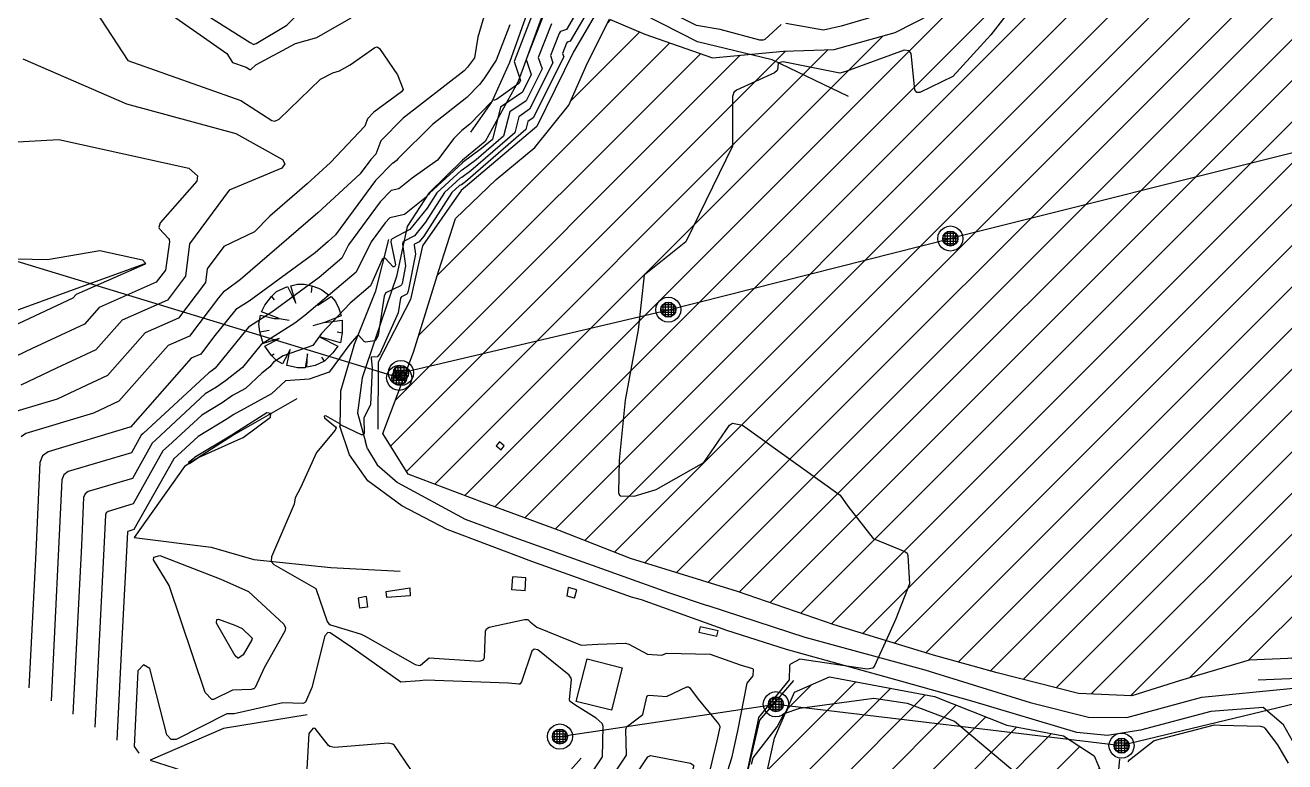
# Model space of a CAD drawing. Extents: x 13365 to 36625, y 86498 to 171760.
# Drawn here: x 17548.2 to 17818.2, y 88985.5 to 89143.4 of the extents above; entities that cross this region are included whole.
import ezdxf

# ---------------------------------------------------------------- set-up
doc = ezdxf.new("R2010")
doc.units = 0
doc.header["$LTSCALE"] = 5
doc.header["$MEASUREMENT"] = 0
doc.linetypes.add('A_CONTINUOUS_LINE', pattern=[0])
doc.linetypes.add('GEOGRAPHICAL', pattern=[12.5, 4.5, -3.5, 4.5])
doc.layers.get('0').update_dxf_attribs({"linetype": 'A_CONTINUOUS_LINE'})
for name, color, linetype in [('Agricultural', 40, 'Continuous'), ('CONTOUR', 255, 'Continuous'), ('ELECTRIC', 240, 'A_CONTINUOUS_LINE'), ('EXISTING BUILDING', 21, 'A_CONTINUOUS_LINE'), ('EXISTING ROAD', 25, 'A_CONTINUOUS_LINE'), ('FENCE & GATE', 7, 'FENCELINE2'), ('Recreational', 73, 'Continuous'), ('RELIEF', 255, 'A_CONTINUOUS_LINE'), ('STREAM & RIVER FRONT', 161, 'A_CONTINUOUS_LINE'), ('TREES & VEGETN', 72, 'A_CONTINUOUS_LINE')]:
    doc.layers.add(name, color=color, linetype=linetype)
doc.linetypes.add('FENCELINE2', pattern='A,0.25,-0.1,[132,ltypeshp.shx,S=0.1,R=0,X=-0.1,Y=0],-0.1,1', length=1.45)

# ---------------------------------------------------------------- blocks, each defined once
blk = doc.blocks.new('S034')
at = {"color": 0}
for p, q in [((-0.5, 0), (-0.48, 0.13)), ((-0.48, -0.13), (-0.5, 0)), ((-0.48, 0.13), (-0.43, 0.25)), ((-0.43, 0.25), (-0.35, 0.35)), ((-0.35, 0.35), (-0.25, 0.43)), ((-0.3, 0), (-0.28, 0.11)), ((-0.28, -0.11), (-0.3, 0)), ((0.3, 0), (-0.3, 0)), ((-0.28, 0.11), (-0.21, 0.21)), ((-0.28, -0.11), (-0.28, 0.11)), ((-0.28, 0.11), (0.28, 0.11)), ((-0.25, 0.43), (-0.13, 0.48)), ((-0.21, 0.21), (-0.11, 0.28)), ((-0.21, -0.21), (-0.21, 0.21)), ((-0.21, 0.21), (0.21, 0.21)), ((-0.13, 0.48), (0, 0.5)), ((-0.11, 0.28), (0, 0.3)), ((-0.11, -0.28), (-0.11, 0.28)), ((-0.11, 0.28), (0.11, 0.28)), ((0, 0.5), (0.13, 0.48)), ((0, 0.3), (0.11, 0.28)), ((0, -0.3), (0, 0.3)), ((0.11, 0.28), (0.21, 0.21)), ((0.11, 0.28), (0.11, -0.28)), ((0.13, 0.48), (0.25, 0.43)), ((0.21, 0.21), (0.28, 0.11)), ((0.21, 0.21), (0.21, -0.21)), ((0.25, 0.43), (0.35, 0.35)), ((0.28, 0.11), (0.3, 0)), ((0.28, 0.11), (0.28, -0.11)), ((0.3, 0), (0.28, -0.11)), ((0.35, 0.35), (0.43, 0.25)), ((0.43, 0.25), (0.48, 0.13)), ((0.48, 0.13), (0.5, 0)), ((0.5, 0), (0.48, -0.13)), ((-0.43, -0.25), (-0.48, -0.13)), ((-0.35, -0.35), (-0.43, -0.25)), ((-0.25, -0.43), (-0.35, -0.35)), ((-0.21, -0.21), (-0.28, -0.11)), ((0.28, -0.11), (-0.28, -0.11)), ((-0.13, -0.48), (-0.25, -0.43)), ((-0.11, -0.28), (-0.21, -0.21)), ((0.21, -0.21), (-0.21, -0.21)), ((0, -0.5), (-0.13, -0.48)), ((0, -0.3), (-0.11, -0.28)), ((0.11, -0.28), (-0.11, -0.28)), ((0.11, -0.28), (0, -0.3)), ((0.13, -0.48), (0, -0.5)), ((0.21, -0.21), (0.11, -0.28)), ((0.25, -0.43), (0.13, -0.48)), ((0.28, -0.11), (0.21, -0.21)), ((0.35, -0.35), (0.25, -0.43)), ((0.43, -0.25), (0.35, -0.35)), ((0.48, -0.13), (0.43, -0.25))]:
    blk.add_line(p, q, dxfattribs=at)
blk = doc.blocks.new('S076')
at = {"color": 0}
for p, q in [((-0.21, 0.45), (-0.12, 0.48)), ((-0.12, 0.48), (-0.04, 0.28)), ((-0.04, 0.28), (-0.07, 0.49)), ((-0.07, 0.49), (0.08, 0.49)), ((0.07, 0.43), (0.08, 0.49)), ((0.08, 0.49), (0.2, 0.47)), ((0.2, 0.47), (0.13, 0.22)), ((-0.43, 0.25), (-0.37, 0.33)), ((-0.37, 0.33), (-0.25, 0.2)), ((-0.35, 0.36), (-0.29, 0.41)), ((-0.25, 0.2), (-0.35, 0.36)), ((-0.29, 0.41), (-0.21, 0.45)), ((0.13, 0.22), (0.24, 0.44)), ((0.24, 0.44), (0.32, 0.38)), ((0.32, 0.38), (0.35, 0.35)), ((0.35, 0.35), (0.42, 0.28)), ((-0.48, 0.13), (-0.45, 0.21)), ((-0.45, 0.21), (-0.43, 0.25)), ((-0.04, 0.28), (0, 0.14)), ((0.42, 0.28), (0.37, 0.25)), ((0.42, 0.28), (0.47, 0.17)), ((0.47, 0.17), (0.49, 0.07)), ((-0.5, 0.04), (-0.48, 0.13)), ((-0.5, -0.04), (-0.5, 0.04)), ((-0.48, 0.13), (-0.4, 0.12)), ((0.49, 0.07), (0.33, 0.08)), ((0.33, 0.08), (0.5, 0.05)), ((0.5, 0.05), (0.5, -0.04)), ((-0.48, -0.12), (-0.5, -0.04)), ((-0.27, -0.06), (-0.48, -0.12)), ((-0.47, -0.16), (-0.27, -0.06)), ((-0.09, -0.26), (-0.07, -0.14)), ((0.47, -0.17), (0.28, -0.13)), ((0.28, -0.13), (0.45, -0.22)), ((0.48, -0.13), (0.47, -0.17)), ((0.5, -0.04), (0.48, -0.13)), ((-0.41, -0.29), (-0.47, -0.16)), ((-0.35, -0.35), (-0.41, -0.29)), ((-0.09, -0.26), (-0.17, -0.47)), ((-0.09, -0.32), (-0.09, -0.26)), ((0.24, -0.43), (0.15, -0.26)), ((0.15, -0.26), (0.21, -0.45)), ((0.41, -0.29), (0.35, -0.35)), ((0.45, -0.22), (0.41, -0.29)), ((-0.35, -0.35), (-0.31, -0.32)), ((-0.25, -0.43), (-0.35, -0.35)), ((-0.17, -0.47), (-0.25, -0.43)), ((-0.13, -0.48), (-0.09, -0.32)), ((0.07, -0.49), (0.05, -0.38)), ((0.21, -0.45), (0.07, -0.49)), ((0.35, -0.35), (0.24, -0.43)), ((0.35, -0.35), (0.33, -0.32)), ((-0.02, -0.5), (-0.13, -0.48)), ((0.07, -0.49), (-0.02, -0.5))]:
    blk.add_line(p, q, dxfattribs=at)

msp = doc.modelspace()

# ---------------------------------------------------------------- hatches: boundary and pattern name
at = {"layer": 'Agricultural', "linetype": 'Continuous'}
h = msp.add_hatch(dxfattribs=at)
h.set_pattern_fill('ANSI31', color=256, scale=50, style=0)
edge = h.paths.add_edge_path()
edge.add_line((17511.7, 89521.19), (17520.78, 89522.44))
edge.add_line((17520.78, 89522.44), (17525.46, 89520.11))
edge.add_line((17525.46, 89520.11), (17530.39, 89514.4))
edge.add_line((17530.39, 89514.4), (17536.89, 89508.69))
edge.add_line((17536.89, 89508.69), (17541.82, 89503.76))
edge.add_line((17541.82, 89503.76), (17543.38, 89497.79))
edge.add_line((17543.38, 89497.79), (17545.98, 89493.64))
edge.add_line((17545.98, 89493.64), (17554.29, 89493.38))
edge.add_line((17554.29, 89493.38), (17563.64, 89495.46))
edge.add_line((17563.64, 89495.46), (17575.07, 89502.72))
edge.add_line((17575.07, 89502.72), (17587.8, 89509.99))
edge.add_line((17587.8, 89509.99), (17597.41, 89516.73))
edge.add_line((17597.41, 89516.73), (17608.05, 89523.48))
edge.add_line((17608.05, 89523.48), (17618.18, 89529.71))
edge.add_line((17618.18, 89529.71), (17637.07, 89533.2))
edge.add_line((17637.07, 89533.2), (17654.59, 89534.43))
edge.add_line((17654.59, 89534.43), (17666, 89537.28))
edge.add_line((17666, 89537.28), (17680.27, 89532.8))
edge.add_line((17680.27, 89532.8), (17692.9, 89531.17))
edge.add_line((17692.9, 89531.17), (17705.53, 89533.2))
edge.add_line((17705.53, 89533.2), (17723.06, 89535.65))
edge.add_line((17723.06, 89535.65), (17728.14, 89534.35))
edge.add_line((17728.14, 89534.35), (17729.71, 89531.74))
edge.add_line((17729.71, 89531.74), (17728.41, 89526.51))
edge.add_line((17728.41, 89526.51), (17726.57, 89522.59))
edge.add_line((17726.57, 89522.59), (17720.55, 89518.66))
edge.add_line((17720.55, 89518.66), (17710.08, 89514.74))
edge.add_line((17710.08, 89514.74), (17701.18, 89512.12))
edge.add_line((17701.18, 89512.12), (17695.68, 89506.11))
edge.add_line((17695.68, 89506.11), (17690.71, 89499.05))
edge.add_line((17690.71, 89499.05), (17688.61, 89491.46))
edge.add_line((17688.61, 89491.46), (17687.56, 89480.9))
edge.add_line((17687.56, 89480.9), (17686.78, 89470.18))
edge.add_line((17686.78, 89470.18), (17688.35, 89462.86))
edge.add_line((17688.35, 89462.86), (17693.85, 89453.18))
edge.add_line((17693.85, 89453.18), (17699.6, 89443.51))
edge.add_line((17699.6, 89443.51), (17706.16, 89433.73))
edge.add_line((17706.16, 89433.73), (17715.32, 89420.39))
edge.add_line((17715.32, 89420.39), (17720.82, 89411.24))
edge.add_line((17720.82, 89411.24), (17725.01, 89404.7))
edge.add_line((17725.01, 89404.7), (17730.77, 89392.67))
edge.add_line((17730.77, 89392.67), (17735.76, 89383.15))
edge.add_line((17735.76, 89383.15), (17741.26, 89374))
edge.add_line((17741.26, 89374), (17745.19, 89370.07))
edge.add_line((17745.19, 89370.07), (17751.21, 89368.5))
edge.add_line((17751.21, 89368.5), (17764.56, 89366.93))
edge.add_line((17764.56, 89366.93), (17773.2, 89371.64))
edge.add_line((17773.2, 89371.64), (17784.19, 89377.4))
edge.add_line((17784.19, 89377.4), (17795.71, 89385.24))
edge.add_line((17795.71, 89385.24), (17803.57, 89390.47))
edge.add_line((17803.57, 89390.47), (17815.35, 89393.61))
edge.add_line((17815.35, 89393.61), (17824.77, 89393.61))
edge.add_line((17824.77, 89393.61), (17839.69, 89393.35))
edge.add_line((17839.69, 89393.35), (17854.22, 89397.09))
edge.add_line((17854.22, 89397.09), (17863.9, 89404.15))
edge.add_line((17863.9, 89404.15), (17868.35, 89412.25))
edge.add_line((17868.35, 89412.25), (17866.78, 89422.45))
edge.add_line((17866.78, 89422.45), (17863.12, 89436.31))
edge.add_line((17863.12, 89436.31), (17859.97, 89452.01))
edge.add_line((17859.97, 89452.01), (17855.26, 89465.87))
edge.add_line((17855.26, 89465.87), (17851.31, 89478.52))
edge.add_line((17851.31, 89478.52), (17846.34, 89491.86))
edge.add_line((17846.34, 89491.86), (17842.93, 89502.84))
edge.add_line((17842.93, 89502.84), (17839.24, 89511.37))
edge.add_line((17839.24, 89511.37), (17832.43, 89522.35))
edge.add_line((17832.43, 89522.35), (17827.2, 89531.25))
edge.add_line((17827.2, 89531.25), (17827.46, 89539.61))
edge.add_line((17827.46, 89539.61), (17831.91, 89549.29))
edge.add_line((17831.91, 89549.29), (17839.24, 89554.26))
edge.add_line((17839.24, 89554.26), (17857.04, 89560.28))
edge.add_line((17857.04, 89560.28), (17876.42, 89560.8))
edge.add_line((17876.42, 89560.8), (17896.4, 89564.25))
edge.add_line((17896.4, 89564.25), (17910.54, 89570.52))
edge.add_line((17910.54, 89570.52), (17927.55, 89578.89))
edge.add_line((17927.55, 89578.89), (17946.14, 89589.09))
edge.add_line((17946.14, 89589.09), (17957.92, 89600.34))
edge.add_line((17957.92, 89600.34), (17969.44, 89610.01))
edge.add_line((17969.44, 89610.01), (17984.52, 89626.57))
edge.add_line((17984.52, 89626.57), (17997.56, 89639.59))
edge.add_line((17997.56, 89639.59), (18017.76, 89657.82))
edge.add_line((18017.76, 89657.82), (18030.15, 89664.33))
edge.add_line((18030.15, 89664.33), (18045.14, 89672.79))
edge.add_line((18045.14, 89672.79), (18058.82, 89679.31))
edge.add_line((18058.82, 89679.31), (18078.38, 89684.51))
edge.add_line((18078.38, 89684.51), (18103.8, 89685.17))
edge.add_line((18103.8, 89685.17), (18126.89, 89702.47))
edge.add_line((18126.89, 89702.47), (18142, 89714.94))
edge.add_line((18142, 89714.94), (18160.39, 89726.75))
edge.add_line((18160.39, 89726.75), (18190.02, 89738.89))
edge.add_line((18190.02, 89738.89), (18221.85, 89750.57))
edge.add_line((18221.85, 89750.57), (18254.33, 89764.84))
edge.add_line((18254.33, 89764.84), (18302.39, 89781.72))
edge.add_line((18302.39, 89781.72), (18345.27, 89797.29))
edge.add_line((18345.27, 89797.29), (18388.14, 89814.81))
edge.add_line((18388.14, 89814.81), (18428.41, 89834.28))
edge.add_line((18428.41, 89834.28), (18453.32, 89850.01))
edge.add_line((18453.32, 89850.01), (18478.01, 89872.08))
edge.add_line((18478.01, 89872.08), (18505.63, 89890.34))
edge.add_line((18505.63, 89890.34), (18561.6, 89907.91))
edge.add_line((18561.6, 89907.91), (18635.16, 89912.71))
edge.add_line((18635.16, 89912.71), (18711.92, 89909.51))
edge.add_line((18711.92, 89909.51), (18779.08, 89931.88))
edge.add_line((18779.08, 89931.88), (18855.84, 89931.88))
edge.add_line((18855.84, 89931.88), (18911.81, 89917.5))
edge.add_line((18911.81, 89917.5), (18982.49, 89890.29))
edge.add_line((18982.49, 89890.29), (19014.48, 89875.91))
edge.add_line((19014.48, 89875.91), (19029.96, 89865.74))
edge.add_line((19029.96, 89865.74), (19034.08, 89854.23))
edge.add_line((19034.08, 89854.23), (19027.49, 89848.47))
edge.add_line((19027.49, 89848.47), (19011.03, 89843.53))
edge.add_line((19011.03, 89843.53), (18990.45, 89838.6))
edge.add_line((18990.45, 89838.6), (18969.86, 89834.49))
edge.add_line((18969.86, 89834.49), (18932.81, 89831.2))
edge.add_line((18932.81, 89831.2), (18908.94, 89827.08))
edge.add_line((18908.94, 89827.08), (18885.88, 89820.5))
edge.add_line((18885.88, 89820.5), (18851.3, 89817.21))
edge.add_line((18851.3, 89817.21), (18825.78, 89812.28))
edge.add_line((18825.78, 89812.28), (18812.61, 89807.34))
edge.add_line((18812.61, 89807.34), (18802.73, 89797.47))
edge.add_line((18802.73, 89797.47), (18793.67, 89781.03))
edge.add_line((18793.67, 89781.03), (18788.73, 89770.33))
edge.add_line((18788.73, 89770.33), (18775.56, 89771.16))
edge.add_line((18775.56, 89771.16), (18753.33, 89774.45))
edge.add_line((18753.33, 89774.45), (18739.33, 89781.03))
edge.add_line((18739.33, 89781.03), (18723.69, 89780.2))
edge.add_line((18723.69, 89780.2), (18706.4, 89770.33))
edge.add_line((18706.4, 89770.33), (18695.7, 89757.17))
edge.add_line((18695.7, 89757.17), (18695.7, 89742.37))
edge.add_line((18695.7, 89742.37), (18703.93, 89727.56))
edge.add_line((18703.93, 89727.56), (18707.22, 89715.23))
edge.add_line((18707.22, 89715.23), (18705.58, 89700.42))
edge.add_line((18705.58, 89700.42), (18703.93, 89681.5))
edge.add_line((18703.93, 89681.5), (18702.28, 89656.01))
edge.add_line((18702.28, 89656.01), (18698.95, 89645.03))
edge.add_line((18698.95, 89645.03), (18694.84, 89635.98))
edge.add_line((18694.84, 89635.98), (18687.43, 89623.64))
edge.add_line((18687.43, 89623.64), (18683.31, 89611.3))
edge.add_line((18683.31, 89611.3), (18683.31, 89598.97))
edge.add_line((18683.31, 89598.97), (18688.25, 89588.27))
edge.add_line((18688.25, 89588.27), (18692.37, 89566.89))
edge.add_line((18692.37, 89566.89), (18690.72, 89547.97))
edge.add_line((18690.72, 89547.97), (18689.9, 89533.17))
edge.add_line((18689.9, 89533.17), (18690.81, 89516.63))
edge.add_line((18690.81, 89516.63), (18689.54, 89509.01))
edge.add_line((18689.54, 89509.01), (18681.49, 89503.5))
edge.add_line((18681.49, 89503.5), (18671.31, 89496.31))
edge.add_line((18671.31, 89496.31), (18659.02, 89486.14))
edge.add_line((18659.02, 89486.14), (18646.73, 89475.56))
edge.add_line((18646.73, 89475.56), (18637.4, 89461.58))
edge.add_line((18637.4, 89461.58), (18629.77, 89443.8))
edge.add_line((18629.77, 89443.8), (18626.79, 89432.23))
edge.add_line((18626.79, 89432.23), (18623.82, 89419.11))
edge.add_line((18623.82, 89419.11), (18619.16, 89408.52))
edge.add_line((18619.16, 89408.52), (18608.56, 89400.05))
edge.add_line((18608.56, 89400.05), (18598.81, 89397.09))
edge.add_line((18598.81, 89397.09), (18588.64, 89396.66))
edge.add_line((18588.64, 89396.66), (18577.19, 89395.82))
edge.add_line((18577.19, 89395.82), (18570.41, 89392.85))
edge.add_line((18570.41, 89392.85), (18567.87, 89385.23))
edge.add_line((18567.87, 89385.23), (18566.17, 89378.03))
edge.add_line((18566.17, 89378.03), (18563.62, 89371.18))
edge.add_line((18563.62, 89371.18), (18559.38, 89366.09))
edge.add_line((18559.38, 89366.09), (18553.87, 89356.78))
edge.add_line((18553.87, 89356.78), (18542, 89350.43))
edge.add_line((18542, 89350.43), (18529.28, 89342.38))
edge.add_line((18529.28, 89342.38), (18512.68, 89332.93))
edge.add_line((18512.68, 89332.93), (18496.99, 89324.04))
edge.add_line((18496.99, 89324.04), (18482.58, 89313.03))
edge.add_line((18482.58, 89313.03), (18467.75, 89300.75))
edge.add_line((18467.75, 89300.75), (18453.69, 89290.88))
edge.add_line((18453.69, 89290.88), (18441.82, 89279.87))
edge.add_line((18441.82, 89279.87), (18430.38, 89268.44))
edge.add_line((18430.38, 89268.44), (18418.09, 89255.74))
edge.add_line((18418.09, 89255.74), (18408.34, 89240.49))
edge.add_line((18408.34, 89240.49), (18389.21, 89215.89))
edge.add_line((18389.21, 89215.89), (18365.21, 89190.87))
edge.add_line((18365.21, 89190.87), (18346.43, 89173.15))
edge.add_line((18346.43, 89173.15), (18324.51, 89155.43))
edge.add_line((18324.51, 89155.43), (18307.81, 89143.96))
edge.add_line((18307.81, 89143.96), (18280.68, 89131.45))
edge.add_line((18280.68, 89131.45), (18248.33, 89118.94))
edge.add_line((18248.33, 89118.94), (18234.71, 89112.37))
edge.add_line((18234.71, 89112.37), (18222.89, 89112.37))
edge.add_line((18222.89, 89112.37), (18206.23, 89111.84))
edge.add_line((18206.23, 89111.84), (18191.19, 89108.08))
edge.add_line((18191.19, 89108.08), (18172.92, 89102.71))
edge.add_line((18172.92, 89102.71), (18153.58, 89096.27))
edge.add_line((18153.58, 89096.27), (18135.85, 89089.3))
edge.add_line((18135.85, 89089.3), (18120.27, 89081.24))
edge.add_line((18120.27, 89081.24), (18097.71, 89068.9))
edge.add_line((18097.71, 89068.9), (18086.24, 89060.69))
edge.add_line((18086.24, 89060.69), (18072.27, 89052.64))
edge.add_line((18072.27, 89052.64), (18057.23, 89044.59))
edge.add_line((18057.23, 89044.59), (18044.87, 89044.59))
edge.add_line((18044.87, 89044.59), (18035.2, 89050.49))
edge.add_line((18035.2, 89050.49), (18026.61, 89058.01))
edge.add_line((18026.61, 89058.01), (18015.33, 89059.08))
edge.add_line((18015.33, 89059.08), (18005.12, 89055.86))
edge.add_line((18005.12, 89055.86), (17993.83, 89048.88))
edge.add_line((17993.83, 89048.88), (17980.94, 89040.83))
edge.add_line((17980.94, 89040.83), (17971.27, 89032.78))
edge.add_line((17971.27, 89032.78), (17958.38, 89027.95))
edge.add_line((17958.38, 89027.95), (17943.33, 89020.97))
edge.add_line((17943.33, 89020.97), (17924.53, 89015.61))
edge.add_line((17924.53, 89015.61), (17906.71, 89010.19))
edge.add_line((17906.71, 89010.19), (17881.46, 89008.58))
edge.add_line((17881.46, 89008.58), (17857.82, 89009.12))
edge.add_line((17857.82, 89009.12), (17828.81, 89008.04))
edge.add_line((17828.81, 89008.04), (17810.59, 89007.26))
edge.add_line((17810.59, 89007.26), (17795.85, 89002.9))
edge.add_line((17795.85, 89002.9), (17785.48, 88999.63))
edge.add_line((17785.48, 88999.63), (17774.02, 89000.17))
edge.add_line((17774.02, 89000.17), (17756.56, 89004.54))
edge.add_line((17756.56, 89004.54), (17742.91, 89008.35))
edge.add_line((17742.91, 89008.35), (17721.63, 89014.89))
edge.add_line((17721.63, 89014.89), (17700.89, 89021.98))
edge.add_line((17700.89, 89021.98), (17677.97, 89029.07))
edge.add_line((17677.97, 89029.07), (17662.69, 89035.07))
edge.add_line((17662.69, 89035.07), (17646.17, 89041.16))
edge.add_line((17646.17, 89041.16), (17630.35, 89047.16))
edge.add_line((17630.35, 89047.16), (17624.89, 89055.88))
edge.add_line((17624.89, 89055.88), (17631.44, 89073.33))
edge.add_line((17631.44, 89073.33), (17636.9, 89090.78))
edge.add_line((17636.9, 89090.78), (17640.45, 89101.96))
edge.add_line((17640.45, 89101.96), (17649.15, 89110.29))
edge.add_line((17649.15, 89110.29), (17657.49, 89117.17))
edge.add_line((17657.49, 89117.17), (17664.74, 89126.23))
edge.add_line((17664.74, 89126.23), (17668.73, 89135.28))
edge.add_line((17668.73, 89135.28), (17673.45, 89144.7))
edge.add_line((17673.45, 89144.7), (17681.06, 89141.44))
edge.add_line((17681.06, 89141.44), (17695.57, 89136.37))
edge.add_line((17695.57, 89136.37), (17710.8, 89137.82))
edge.add_line((17710.8, 89137.82), (17721.67, 89138.18))
edge.add_line((17721.67, 89138.18), (17734.73, 89141.8))
edge.add_line((17734.73, 89141.8), (17742.7, 89145.89))
edge.add_line((17742.7, 89145.89), (17742.7, 89157.12))
edge.add_line((17742.7, 89157.12), (17741.25, 89167.26))
edge.add_line((17741.25, 89167.26), (17738.71, 89174.51))
edge.add_line((17738.71, 89174.51), (17735.08, 89179.58))
edge.add_line((17735.08, 89179.58), (17734.72, 89186.82))
edge.add_line((17734.72, 89186.82), (17738.35, 89194.79))
edge.add_line((17738.35, 89194.79), (17743.42, 89201.67))
edge.add_line((17743.42, 89201.67), (17749.28, 89207.53))
edge.add_line((17749.28, 89207.53), (17759.07, 89208.98))
edge.add_line((17759.07, 89208.98), (17770.68, 89211.87))
edge.add_line((17770.68, 89211.87), (17781.55, 89215.5))
edge.add_line((17781.55, 89215.5), (17793.16, 89220.93))
edge.add_line((17793.16, 89220.93), (17799.32, 89227.09))
edge.add_line((17799.32, 89227.09), (17798.6, 89233.97))
edge.add_line((17798.6, 89233.97), (17790.62, 89238.68))
edge.add_line((17790.62, 89238.68), (17778.65, 89244.84))
edge.add_line((17778.65, 89244.84), (17767.05, 89249.55))
edge.add_line((17767.05, 89249.55), (17754, 89252.81))
edge.add_line((17754, 89252.81), (17742.75, 89255.34))
edge.add_line((17742.75, 89255.34), (17731.81, 89254.35))
edge.add_line((17731.81, 89254.35), (17723.83, 89245.66))
edge.add_line((17723.83, 89245.66), (17720.57, 89234.43))
edge.add_line((17720.57, 89234.43), (17717.67, 89227.18))
edge.add_line((17717.67, 89227.18), (17711.14, 89224.29))
edge.add_line((17711.14, 89224.29), (17702.8, 89223.92))
edge.add_line((17702.8, 89223.92), (17695.19, 89222.84))
edge.add_line((17695.19, 89222.84), (17689.02, 89224.29))
edge.add_line((17689.02, 89224.29), (17686.85, 89230.81))
edge.add_line((17686.85, 89230.81), (17690.47, 89243.85))
edge.add_line((17690.47, 89243.85), (17691.92, 89253.63))
edge.add_line((17691.92, 89253.63), (17689.39, 89264.86))
edge.add_line((17689.39, 89264.86), (17677.78, 89275.36))
edge.add_line((17677.78, 89275.36), (17667.63, 89283.33))
edge.add_line((17667.63, 89283.33), (17661.83, 89296.01))
edge.add_line((17661.83, 89296.01), (17656.39, 89308.69))
edge.add_line((17656.39, 89308.69), (17646.6, 89315.93))
edge.add_line((17646.6, 89315.93), (17634.99, 89316.66))
edge.add_line((17634.99, 89316.66), (17624.11, 89314.12))
edge.add_line((17624.11, 89314.12), (17614.32, 89307.96))
edge.add_line((17614.32, 89307.96), (17607.8, 89295.28))
edge.add_line((17607.8, 89295.28), (17607.43, 89282.61))
edge.add_line((17607.43, 89282.61), (17613.96, 89273.19))
edge.add_line((17613.96, 89273.19), (17621.21, 89269.2))
edge.add_line((17621.21, 89269.2), (17628.47, 89261.6))
edge.add_line((17628.47, 89261.6), (17629.14, 89255.49))
edge.add_line((17629.14, 89255.49), (17625.45, 89241.57))
edge.add_line((17625.45, 89241.57), (17622.22, 89230.49))
edge.add_line((17622.22, 89230.49), (17619.85, 89217.08))
edge.add_line((17619.85, 89217.08), (17616.16, 89201.04))
edge.add_line((17616.16, 89201.04), (17613.53, 89189.73))
edge.add_line((17613.53, 89189.73), (17612.22, 89183.41))
edge.add_line((17612.22, 89183.41), (17609.32, 89179.73))
edge.add_line((17609.32, 89179.73), (17599.32, 89178.68))
edge.add_line((17599.32, 89178.68), (17592.47, 89180.78))
edge.add_line((17592.47, 89180.78), (17589.31, 89187.36))
edge.add_line((17589.31, 89187.36), (17586.68, 89208.14))
edge.add_line((17586.68, 89208.14), (17580.89, 89220.23))
edge.add_line((17580.89, 89220.23), (17573.51, 89234.44))
edge.add_line((17573.51, 89234.44), (17570.09, 89249.69))
edge.add_line((17570.09, 89249.69), (17561.91, 89266.6))
edge.add_line((17561.91, 89266.6), (17557.17, 89277.71))
edge.add_line((17557.17, 89277.71), (17553.22, 89291.12))
edge.add_line((17553.22, 89291.12), (17545.32, 89304.27))
edge.add_line((17545.32, 89304.27), (17538.21, 89317.72))
edge.add_line((17538.21, 89317.72), (17534.77, 89330.42))
edge.add_line((17534.77, 89330.42), (17532.14, 89342.25))
edge.add_line((17532.14, 89342.25), (17531.07, 89355.73))
edge.add_line((17531.07, 89355.73), (17528.18, 89372.56))
edge.add_line((17528.18, 89372.56), (17524.49, 89386.56))
edge.add_line((17524.49, 89386.56), (17522.12, 89400.76))
edge.add_line((17522.12, 89400.76), (17521.8, 89415.23))
edge.add_line((17521.8, 89415.23), (17521.8, 89427.01))
edge.add_line((17521.8, 89427.01), (17522.9, 89438.78))
edge.add_line((17522.9, 89438.78), (17522.53, 89448.72))
edge.add_line((17522.53, 89448.72), (17521.43, 89458.29))
edge.add_line((17521.43, 89458.29), (17519.8, 89468.17))
edge.add_line((17519.8, 89468.17), (17517.95, 89476.15))
edge.add_line((17517.95, 89476.15), (17517.37, 89482.84))
edge.add_line((17517.37, 89482.84), (17516.4, 89490.2))
edge.add_line((17516.4, 89490.2), (17514.75, 89494.16))
edge.add_line((17514.75, 89494.16), (17509.84, 89500.7))
edge.add_line((17509.84, 89500.7), (17505.62, 89508.2))
edge.add_line((17505.62, 89508.2), (17506.98, 89518.31))
edge.add_line((17506.98, 89518.31), (17511.68, 89521.19))
at = {"layer": 'Recreational', "linetype": 'Continuous'}
h = msp.add_hatch(dxfattribs=at)
h.set_pattern_fill('ANSI31', color=256, scale=50, style=0)
h.paths.add_polyline_path([(17691.51, 88939.46), (17692.92, 88949.31), (17698.55, 88960.09), (17703.25, 88970.41), (17707, 88982.13), (17708.88, 88990.57), (17713.1, 89000.41), (17720.61, 89003.69), (17730.94, 89001.82), (17743.14, 88999.47), (17758.63, 88993.38), (17770.83, 88991.04), (17777.4, 88986.82), (17779.75, 88981.19), (17776.46, 88975.09), (17770.36, 88968.06), (17767.08, 88962.43), (17767.55, 88956.34), (17768.02, 88950.71), (17764.73, 88945.09), (17757.69, 88938.05), (17748.77, 88932.43), (17738.92, 88925.39), (17730, 88920.24), (17723.43, 88919.77), (17714.98, 88923.99), (17709.35, 88929.61), (17704.65, 88935.24), (17699.49, 88936.18)])

# ---------------------------------------------------------------- linework, layer by layer
at = {"layer": 'Agricultural', "linetype": 'Continuous'}
msp.add_lwpolyline([(17828.81, 89008.04), (17810.59, 89007.26), (17795.85, 89002.9), (17785.48, 88999.63), (17774.02, 89000.17), (17756.56, 89004.54), (17742.91, 89008.35), (17721.63, 89014.89), (17700.89, 89021.98), (17677.97, 89029.07), (17662.69, 89035.07), (17646.17, 89041.16), (17630.35, 89047.16), (17624.89, 89055.88), (17631.44, 89073.33), (17636.9, 89090.78), (17640.45, 89101.96), (17649.15, 89110.29), (17657.49, 89117.17), (17664.74, 89126.23), (17668.73, 89135.28), (17673.45, 89144.7), (17681.06, 89141.44), (17695.57, 89136.37), (17710.8, 89137.82), (17721.67, 89138.18), (17734.73, 89141.8), (17742.7, 89145.89)], dxfattribs=at)
at = {"layer": 'CONTOUR', "color": 33, "linetype": 'A_CONTINUOUS_LINE'}
for points in [[(17568.43, 89157.38), (17596.45, 89139.69), (17597.1, 89139.29), (17597.16, 89139.27), (17597.75, 89139.43), (17604.32, 89143.36), (17607.17, 89146.27)], [(17648.9, 89153.27), (17645.24, 89140.81), (17644.53, 89136.36), (17643.06, 89134.39), (17642.3, 89133.61), (17629.27, 89123.43), (17624.43, 89118.62), (17623.39, 89115.72), (17622.3, 89114.63), (17620.02, 89111.53), (17610.92, 89103.19), (17594.4, 89088.86), (17591.32, 89086.61), (17590.71, 89086.22), (17589.66, 89084.93), (17583.46, 89076.74), (17578.88, 89074.72), (17568.31, 89062.78), (17565.46, 89061.43), (17562.85, 89060.21), (17548.35, 89055.86), (17547.35, 89055.16)], [(17559.88, 89151.71), (17570.2, 89135.79), (17594.48, 89127.27), (17601.08, 89122.97), (17601.7, 89122.82), (17602.63, 89123.23), (17611.53, 89131.79), (17614.16, 89133.18), (17615.58, 89133.58), (17617.86, 89134.88), (17623.16, 89138.61), (17623.69, 89138.71), (17624.18, 89138.41), (17628.06, 89132.71), (17629.2, 89129.83), (17629.21, 89129.58), (17628.87, 89129.09), (17622.99, 89124.73), (17621.57, 89123.32), (17621, 89121.72), (17613.66, 89113.94), (17608.66, 89109.36), (17600.68, 89102.44), (17597.37, 89099.09), (17590.79, 89095.97), (17587.22, 89091.15), (17586.85, 89088.23), (17581.07, 89080.6), (17573.94, 89077.45), (17565.84, 89068.3), (17560.2, 89065.64), (17555.06, 89063.22), (17543.58, 89059.79)], [(17668.93, 89150.48), (17664.25, 89142.47), (17662.97, 89142.02), (17662.88, 89141.96), (17662.66, 89141.63), (17660.83, 89136.9), (17661.35, 89135.32), (17656.36, 89125.35), (17654.03, 89123.75), (17653.15, 89120.31), (17643.75, 89112.18), (17641.8, 89110.74), (17641.49, 89110.63), (17638.08, 89107.5), (17634.01, 89101.19), (17631.66, 89098.27), (17629.31, 89097.03), (17629.16, 89096.88), (17629.09, 89096.5), (17629.75, 89091.8), (17629.02, 89088), (17628.89, 89087.72), (17628.67, 89087.53), (17625.68, 89086.11), (17625.47, 89085.92), (17625.2, 89085.3), (17623.88, 89076.94), (17623.39, 89075.87), (17623.33, 89075.79), (17623.17, 89075.73), (17621.2, 89075.47), (17621.03, 89075.49), (17620.9, 89075.57), (17619.74, 89076.84), (17619.59, 89076.9), (17619.41, 89076.82), (17617.83, 89075.01), (17613.35, 89068.99), (17609.12, 89067.49), (17604.03, 89067.18), (17601.05, 89064.38), (17592.78, 89059.9), (17591.63, 89059.11), (17585.3, 89055.25), (17581.7, 89051.91), (17580.07, 89050.47), (17571.53, 89035.27), (17570.25, 89034.89), (17570.16, 89034.82), (17570.12, 89034.72), (17570.06, 89033.33), (17568.94, 89011.74), (17567.89, 88990.14)], [(17671, 89150.13), (17665.04, 89139.95), (17664.44, 89139.74), (17664.4, 89139.71), (17664.29, 89139.55), (17663.43, 89137.32), (17663.68, 89136.58), (17657.13, 89123.5), (17655.98, 89122.71), (17655.55, 89121.01), (17642.59, 89109.82), (17641.73, 89109.19), (17641.3, 89109.04), (17639.68, 89107.55), (17633.64, 89098.18), (17632.67, 89096.98), (17631.69, 89096.46), (17631.63, 89096.4), (17631.6, 89096.24), (17631.88, 89094.3), (17630.35, 89086.38), (17630.08, 89085.79), (17630, 89085.72), (17628.87, 89085.18), (17628.79, 89085.11), (17628.69, 89084.88), (17628.19, 89081.71), (17624.23, 89072.93), (17623.74, 89072.34), (17623.64, 89072.3), (17622.49, 89072.22), (17622.39, 89072.16), (17622.35, 89072), (17622.63, 89069.95), (17622.21, 89062.04), (17620.8, 89059.25), (17620.91, 89055.86), (17620.76, 89055.59), (17620.34, 89055.56), (17615.97, 89057.68), (17615.69, 89057.95), (17612.68, 89059.65), (17612.34, 89059.57), (17612.37, 89059.23), (17614.74, 89057.31), (17614.85, 89057.06), (17614.69, 89056.56), (17610.68, 89051.77), (17607.23, 89044.21), (17606.1, 89042.05), (17605.86, 89040.72), (17600.99, 89029.46), (17600.97, 89028.44), (17601.5, 89027.78), (17610.53, 89022.68), (17612.96, 89015.58), (17613.28, 89015.08), (17613.67, 89014.85), (17619.08, 89013.22), (17620.22, 89012.89), (17621.08, 89012.45), (17631.79, 89006.33), (17632.77, 89006.14), (17632.96, 89006.21), (17634.8, 89007.82), (17645.61, 89007.09), (17646.46, 89007.39), (17646.69, 89007.85), (17646.9, 89013.52), (17647.1, 89013.98), (17647.69, 89014.33), (17655.23, 89016), (17655.89, 89016), (17655.94, 89015.97), (17656.45, 89015.54), (17657.88, 89014.37), (17667.42, 89010.51), (17670.95, 89010.72), (17676.9, 89010.93), (17677.65, 89010.74), (17681.61, 89008.55), (17684.66, 89008.37), (17685.68, 89008.82), (17695.09, 89008.54), (17701.49, 89006.32), (17704.1, 89005.47), (17704.28, 89005.33), (17704.31, 89005.23), (17704.21, 89003.95), (17702.94, 89002.39), (17700.89, 88992.11), (17699.63, 88986.32), (17698.76, 88983.59)], [(17710.29, 89143.54), (17706.77, 89140.32), (17706.4, 89140.14), (17705.7, 89140.15), (17697.2, 89142.43), (17692.14, 89143.34), (17679.19, 89149.8)], [(17576.23, 89147.98), (17591.46, 89137.3), (17592.69, 89135.4), (17595.59, 89134.38), (17596.38, 89133.86), (17596.46, 89133.85), (17596.57, 89133.9), (17597.63, 89134.92), (17606.16, 89139.44), (17610.74, 89140.74), (17618.12, 89144.93)], [(17738.51, 89147.68), (17723.14, 89143.17), (17719.35, 89142.29), (17711.3, 89143.76)], [(17659.38, 89145.77), (17655.62, 89136.05), (17656.71, 89132.8), (17654.83, 89129.05), (17650.13, 89125.84), (17648.36, 89118.89), (17646.07, 89116.92), (17641.92, 89113.85), (17641.87, 89113.83), (17634.88, 89107.4), (17634.75, 89107.2), (17634.21, 89106.52), (17629.55, 89102.83), (17626.39, 89102.06), (17625.36, 89101.02), (17622.35, 89096.94), (17619.17, 89090.48), (17608.17, 89081.14), (17605.99, 89079.55), (17598.78, 89074.92), (17594.79, 89069.99), (17591.19, 89067.17), (17589.2, 89065.79), (17586.81, 89064.34), (17576.24, 89054.53), (17575.43, 89053.81), (17571.19, 89046.26), (17561.69, 89043.42), (17561.04, 89042.96), (17560.74, 89042.18), (17560.27, 89031.9), (17559.34, 89013.83), (17558.46, 88995.75)], [(17661.02, 89143.7), (17658.22, 89136.47), (17659.03, 89134.06), (17655.6, 89127.2), (17652.08, 89124.8), (17650.76, 89119.6), (17644.91, 89114.55), (17641.86, 89112.3), (17641.68, 89112.23), (17636.48, 89107.45), (17634.38, 89104.19), (17630.66, 89099.57), (17626.92, 89097.6), (17626.69, 89097.35), (17626.61, 89096.92), (17627.59, 89092.03), (17627.36, 89091.58), (17627.11, 89091.61), (17625.4, 89093.43), (17625.17, 89093.49), (17624.75, 89093.17), (17622.24, 89087.54), (17617.86, 89083.82), (17611.75, 89077.27), (17609.86, 89074.74), (17603.55, 89072.49), (17601.47, 89071.15), (17600.64, 89070.13), (17598.92, 89068.78), (17595.45, 89065.52), (17592.65, 89064), (17590.42, 89062.45), (17586.05, 89059.79), (17578.97, 89053.22), (17577.75, 89052.14), (17571.36, 89040.77), (17565.97, 89039.15), (17565.6, 89038.89), (17565.43, 89038.45), (17565.17, 89032.61), (17564.14, 89012.78), (17563.18, 88992.94)], [(17652.14, 89143.43), (17649.16, 89135.88), (17646.52, 89131.89), (17645.61, 89130.66), (17642.92, 89127.9), (17635.54, 89122.13), (17628.16, 89114.78), (17627.85, 89114.37), (17627.38, 89114.04), (17627.13, 89113.84), (17626.98, 89113.81), (17623.32, 89110.09), (17614.72, 89098.43), (17613.18, 89097.02), (17610.39, 89094.6), (17596.21, 89084.26), (17593.4, 89082.45), (17588.58, 89076.5), (17585.84, 89072.88), (17583.82, 89071.99), (17570.78, 89057.26), (17570.71, 89057.23), (17570.65, 89057.2), (17553.12, 89051.94), (17551.91, 89051.09), (17551.35, 89049.64), (17550.49, 89030.46), (17549.03, 89001.36)], [(17547.71, 89136.19), (17569.97, 89126.56), (17593.37, 89120.16), (17603.39, 89114.61), (17603.87, 89113.69), (17603.26, 89112.77), (17591.94, 89108.02), (17583.44, 89096.53), (17582.56, 89089.56), (17578.69, 89084.46), (17568.99, 89080.17), (17563.37, 89073.82), (17554.94, 89069.85), (17547.26, 89066.24)], [(17536.37, 89093.5), (17552.97, 89093.16), (17564.2, 89095.09), (17573.34, 89093.1), (17573.94, 89092.42), (17573.98, 89092.36), (17573.98, 89092.35), (17573.96, 89092.23), (17573.92, 89092.18), (17559.11, 89085.63), (17558.43, 89084.85), (17544.42, 89078.27)], [(17600.9, 89060.13), (17600.04, 89060.33), (17592.91, 89055.8), (17592.85, 89055.76), (17584.54, 89050.7), (17584.43, 89050.6), (17583.22, 89049.67), (17583.21, 89049.52), (17583.44, 89049.47), (17585.34, 89050.74), (17593.18, 89054.2), (17594.96, 89055), (17600.8, 89059.38), (17600.9, 89060.13)], [(17597.26, 89001.12), (17597.25, 89001.12), (17597.08, 89001.12), (17596.67, 89001.03), (17592.65, 89000.88), (17588.59, 88998.86), (17588.21, 88998.85), (17586.78, 89000.33), (17579.1, 89023.32), (17575.75, 89028.78), (17575.8, 89029.38), (17577.07, 89029.74), (17590.18, 89024.67), (17596.08, 89022.02), (17603.64, 89015), (17604.03, 89014.25), (17603.9, 89013.52), (17599.42, 89005.65), (17597.51, 89001.4), (17597.26, 89001.12)], [(17596.86, 89011.97), (17596.8, 89011.67), (17594.95, 89008.42), (17593.92, 89007.75), (17593.82, 89007.74), (17593.24, 89008.19), (17589.24, 89015.2), (17589.32, 89016.01), (17589.66, 89016.11), (17593.16, 89014.76), (17594.73, 89014.05), (17596.75, 89012.18), (17596.86, 89011.97)], [(17669.57, 88982.92), (17672.01, 88986.58), (17672.12, 88993.08), (17672.01, 88993.58), (17671.93, 88993.7), (17670.6, 88994.87), (17666.02, 88997.71), (17665.03, 88998.41), (17664.97, 88998.49), (17664.9, 88998.85), (17665.33, 89003.09), (17665.26, 89003.45), (17664.8, 89004.04), (17658.09, 89009.49), (17657.3, 89009.65), (17656.81, 89009.22), (17654.62, 89002.63), (17654.23, 89002.16), (17654.05, 89002.12), (17651.86, 89002.34), (17634.06, 89003), (17632.85, 89002.89), (17628.76, 89002.59), (17618.45, 89009.84), (17613.62, 89013.18), (17613.12, 89013.23), (17612.45, 89012.51), (17609.69, 89001.44), (17608.29, 88998.32), (17608.11, 88998.12), (17607.77, 88998.02), (17603.42, 88998.11), (17592.99, 88995.82), (17591.46, 88995.76), (17580.56, 88990.32), (17579.53, 88990.3), (17578.59, 88991.26), (17574.93, 89005.52), (17573.56, 89006.32), (17572.38, 89005.01), (17571.56, 88988.75), (17572.61, 88987.33)], [(17671.98, 88979.23), (17677.09, 88986.92), (17676.99, 88992.42), (17677.09, 88992.85), (17677.3, 88993.11), (17680.62, 88995.61), (17681.49, 88999.45), (17681.67, 88999.72), (17681.97, 88999.81), (17685.68, 88999.49), (17690.03, 89001.55), (17690.42, 89001.58), (17690.63, 89001.44), (17692.5, 88998.94), (17696.87, 88993.63), (17697.11, 88993.14), (17697.12, 88992.9), (17696.48, 88989.98), (17696.22, 88988.8), (17696.05, 88988.24), (17694.08, 88979.79)], [(17637.63, 88948.88), (17637.37, 88948.95), (17635.29, 88950.94), (17635.2, 88951.2), (17635.7, 88951.9), (17644.6, 88956.01), (17654.01, 88960.83), (17660.03, 88964.05), (17670.88, 88971.67), (17674.38, 88975.55), (17681.72, 88986.58), (17682.3, 88986.86), (17690.85, 88985.22), (17691.45, 88984.8), (17691.5, 88984.44), (17690.39, 88980.29), (17689.93, 88978.54), (17690.6, 88968.97), (17689.49, 88966.1), (17684.01, 88954.9), (17678.79, 88944.62), (17675.67, 88937.82)]]:
    msp.add_lwpolyline(points, dxfattribs=at)
at = {"layer": 'CONTOUR', "color": 252, "linetype": 'A_CONTINUOUS_LINE'}
for points in [[(17761.91, 89150.03), (17755.19, 89141.35), (17747.08, 89132.42), (17740.02, 89128.94), (17739.34, 89128.96), (17738.92, 89129.54), (17738.15, 89137.28), (17737.74, 89137.87), (17736.62, 89138), (17724.17, 89133.44), (17722.83, 89133.13), (17710.7, 89135.54), (17709.68, 89135.31), (17709.62, 89135.2), (17709.46, 89133.79), (17709.42, 89133.67), (17708.83, 89133.17), (17700.69, 89129.44), (17700.11, 89128.92), (17699.87, 89128.1), (17699.85, 89117.43), (17689.86, 89096.94), (17680.94, 89089.82), (17679.62, 89078.09), (17676.81, 89063), (17675.55, 89050.12), (17675.38, 89043.18), (17675.59, 89042.64), (17675.82, 89042.53), (17678.79, 89042.41), (17683.5, 89043.86), (17693.68, 89049.67), (17699.17, 89057.64), (17699.86, 89058.07), (17701.97, 89057.63), (17722.9, 89042.65), (17724.59, 89040.27), (17729.98, 89033.37), (17736.8, 89030.57), (17737.26, 89030.2), (17737.43, 89029.74), (17737.76, 89023.63), (17734.88, 89016.18), (17733.33, 89012.77), (17730.31, 89006.04), (17729.9, 89005.6), (17728.73, 89005.38), (17714.29, 89007.49), (17712.29, 89006.45), (17712.16, 89006.32), (17712.09, 89006.09), (17712.01, 89003.04), (17705.44, 88994.97), (17705.29, 88994.25), (17703.04, 88983.83)], [(17657.75, 89147.85), (17653.02, 89135.63), (17654.38, 89131.54), (17654.06, 89130.9), (17649.23, 89127.47), (17648.79, 89127.3), (17648.76, 89127.3), (17648.49, 89127.4), (17648.47, 89127.4), (17648.44, 89127.37), (17648.18, 89126.97), (17648.16, 89126.94), (17643.55, 89122.19), (17641.81, 89120.83), (17640.08, 89119.11), (17636.63, 89114.43), (17631.2, 89110.6), (17628.34, 89108.34), (17626.69, 89107.93), (17624.34, 89105.55), (17617.5, 89096.29), (17616.09, 89093.42), (17611.22, 89089.28), (17601.1, 89081.91), (17596.09, 89078.69), (17588.95, 89069.86), (17588.32, 89069.37), (17587.98, 89069.13), (17587.57, 89068.88), (17573.51, 89055.84), (17573.11, 89055.49), (17571.01, 89051.76), (17557.41, 89047.69), (17556.47, 89047.02), (17556.04, 89045.91), (17555.38, 89031.18), (17553.75, 88998.56)], [(17538.84, 89117.97), (17555.42, 89118.89), (17583.33, 89112.77), (17585.17, 89111.07), (17585, 89109.95), (17577.18, 89101.03), (17576.86, 89100.02), (17576.96, 89099.78), (17578.96, 89097.65), (17579.08, 89097.43), (17579.12, 89096.95), (17578.26, 89090.89), (17576.31, 89088.32), (17564.05, 89082.9), (17560.9, 89079.33), (17549.68, 89074.06), (17539.46, 89069.25)], [(17703.92, 88985.03), (17704.28, 88986.34), (17709.39, 88992.99), (17710.92, 88995.89), (17714.28, 88997), (17730.13, 88999.17), (17737.32, 88998.09), (17747.45, 88994.19), (17764.84, 88979.59)], [(17630.88, 88983.82), (17627.42, 88988.97), (17627.05, 88989.29), (17626.06, 88989.5), (17614.52, 88988.6), (17613.53, 88988.78), (17613.21, 88989.01), (17610.4, 88992.63), (17609.96, 88992.75), (17609, 88991.56), (17608.06, 88975.04)], [(17784.64, 88985.49), (17784.95, 88985.93), (17790.21, 88990.05), (17803.15, 88993.41), (17804.45, 88993.38), (17813.06, 88993.12), (17813.72, 88992.94), (17813.99, 88992.71), (17816.71, 88989.16), (17818.93, 88985.19)]]:
    msp.add_lwpolyline(points, dxfattribs=at)
at = {"layer": 'ELECTRIC', "linetype": 'A_CONTINUOUS_LINE'}
for p, q in [((17839.29, 89120.88), (17746.55, 89097.65)), ((17628.4, 89067.79), (17503.06, 89106)), ((17848.39, 89004.71), (17783.25, 88988.97))]:
    msp.add_line(p, q, dxfattribs=at)
for points in [[(17628.4, 89067.79), (17628.77, 89068.85), (17686.09, 89082.41), (17746.55, 89097.65)], [(17628.4, 89067.79), (17628.77, 89068.85), (17686.09, 89082.41), (17746.55, 89097.65)], [(17662.85, 88990.91), (17709.15, 88997.84), (17783.25, 88988.97)]]:
    msp.add_lwpolyline(points, dxfattribs=at)
at = {"layer": 'EXISTING BUILDING', "linetype": 'A_CONTINUOUS_LINE'}
for points in [[(17650.91, 89053.24), (17649.87, 89054.07), (17649.19, 89053.21)], [(17649.19, 89053.21), (17650.28, 89052.35), (17650.91, 89053.24)], [(17649.19, 89053.21), (17650.28, 89052.35), (17650.91, 89053.24)], [(17655.38, 89022.17), (17652.55, 89022.39), (17652.76, 89025.16)], [(17655.38, 89022.17), (17655.51, 89024.94), (17652.76, 89025.16)], [(17655.38, 89022.17), (17655.51, 89024.94), (17652.76, 89025.16)], [(17625.73, 89020.72), (17625.63, 89022), (17630.64, 89022.77)], [(17625.73, 89020.72), (17625.63, 89022), (17630.64, 89022.77)], [(17630.64, 89022.77), (17630.78, 89021.09), (17625.73, 89020.72)], [(17665.96, 89020.55), (17664.38, 89021.01), (17664.67, 89022.88)], [(17665.96, 89020.55), (17664.38, 89021.01), (17664.67, 89022.88)], [(17665.96, 89020.55), (17666.5, 89022.36), (17664.67, 89022.88)], [(17621.34, 89020.96), (17619.6, 89020.59), (17619.86, 89018.42)], [(17621.34, 89020.96), (17619.6, 89020.59), (17619.86, 89018.42)], [(17621.34, 89020.96), (17621.63, 89018.64), (17619.86, 89018.42)], [(17696.74, 89013.58), (17692.88, 89014.46), (17692.62, 89013.3)], [(17692.62, 89013.3), (17696.47, 89012.43), (17696.74, 89013.58)], [(17666.36, 88998.45), (17668.67, 89007.55), (17676.19, 89005.61)], [(17666.36, 88998.45), (17668.67, 89007.55), (17676.19, 89005.61)], [(17676.19, 89005.61), (17673.88, 88996.54), (17666.36, 88998.45)]]:
    msp.add_lwpolyline(points, dxfattribs=at)
at = {"layer": 'EXISTING ROAD', "linetype": 'A_CONTINUOUS_LINE'}
for p, q in [((17646.82, 89118.44), (17641.95, 89114.46)), ((17621.6, 89052.61), (17621.19, 89054.05)), ((17680.35, 89020.19), (17678.22, 89020.82)), ((17715.64, 89012.1), (17694.42, 89019)), ((17821.21, 88987.72), (17817.94, 88993.45))]:
    msp.add_line(p, q, dxfattribs=at)
for points in [[(17660.52, 89273.28), (17663.83, 89256.54), (17664.78, 89243.63), (17664.79, 89233.95), (17667.4, 89207.8), (17666.06, 89176.93), (17664.91, 89165.75), (17661.32, 89151.73), (17653.9, 89131.28), (17646.82, 89118.44)], [(17643.74, 89120.44), (17648.22, 89126.86), (17652.13, 89135.48), (17657.32, 89150.2), (17659.81, 89159.06), (17661.31, 89165.97), (17662.81, 89180.76), (17663.92, 89204.35), (17662.84, 89215.74), (17661.47, 89232.39), (17660.91, 89246.01), (17659.07, 89263.05), (17657.36, 89270.2)], [(17641.95, 89114.46), (17634.78, 89107.39), (17630.12, 89100.26), (17627.79, 89089.49), (17623.28, 89076.27), (17620.42, 89067.81), (17619.46, 89060.32), (17621.19, 89054.05)], [(17641.95, 89114.46), (17634.78, 89107.39), (17630.12, 89100.26), (17627.79, 89089.49), (17623.28, 89076.27), (17620.42, 89067.81), (17619.46, 89060.32), (17621.19, 89054.05)], [(17618.7, 89074.68), (17623.42, 89086.42), (17626.16, 89097.45)], [(17618.7, 89074.68), (17623.42, 89086.42), (17626.16, 89097.45)], [(17618.7, 89074.68), (17615.82, 89064.91), (17615.68, 89057.46)], [(17678.22, 89020.82), (17656.86, 89028.4), (17638.7, 89035.32), (17628.97, 89040.4), (17621.69, 89045.76), (17617.76, 89051.28), (17615.68, 89057.46)], [(17678.22, 89020.82), (17656.86, 89028.4), (17638.7, 89035.32), (17628.97, 89040.4), (17621.69, 89045.76), (17617.76, 89051.28), (17615.68, 89057.46)], [(17621.6, 89052.61), (17623.68, 89049.15), (17628.03, 89045.37), (17642.53, 89037.48), (17652.95, 89033.65), (17670.76, 89027.29), (17686.15, 89021.82), (17694.42, 89019)], [(17621.6, 89052.61), (17623.68, 89049.15), (17628.03, 89045.37), (17642.53, 89037.48), (17652.95, 89033.65), (17670.76, 89027.29), (17686.15, 89021.82), (17694.42, 89019)], [(17817.94, 88993.45), (17813.63, 88997.11), (17802.4, 88996.31), (17787.32, 88992.29), (17780.23, 88991.17), (17773.67, 88991.8), (17751.15, 88998.52), (17736.14, 89002.74), (17711.42, 89009.58), (17698.61, 89013.68), (17680.35, 89020.19)], [(17817.94, 88993.45), (17813.63, 88997.11), (17802.4, 88996.31), (17787.32, 88992.29), (17780.23, 88991.17), (17773.67, 88991.8), (17751.15, 88998.52), (17736.14, 89002.74), (17711.42, 89009.58), (17698.61, 89013.68), (17680.35, 89020.19)], [(17715.66, 89012.15), (17741.11, 89005.24), (17763.69, 88998.18), (17776.18, 88995.09), (17784.41, 88995.02), (17800.44, 88999.36), (17819.4, 89001.22), (17831.13, 89001.88)], [(17715.66, 89012.15), (17741.11, 89005.24), (17763.69, 88998.18), (17776.18, 88995.09), (17784.41, 88995.02), (17800.44, 88999.36), (17819.4, 89001.22), (17831.13, 89001.88)]]:
    msp.add_lwpolyline(points, dxfattribs=at)
at = {"layer": 'FENCE & GATE', "linetype": 'FENCELINE2'}
msp.add_lwpolyline([(18041.64, 89041.1), (18033.66, 89046.58), (18021.28, 89058.11), (18010.6, 89054.77), (17994.37, 89045.49), (17973.82, 89030.81), (17943.21, 89017.12), (17918.4, 89009.67), (17894.14, 89004.44), (17862.15, 89004.14), (17841.37, 89004.19), (17812.54, 89002.99)], dxfattribs=at)
at = {"layer": 'Recreational', "linetype": 'Continuous'}
msp.add_lwpolyline([(17707, 88982.13), (17708.88, 88990.57), (17713.1, 89000.41), (17720.61, 89003.69), (17730.94, 89001.82), (17743.14, 88999.47), (17758.63, 88993.38), (17770.83, 88991.04), (17777.4, 88986.82), (17779.75, 88981.19)], dxfattribs=at)
at = {"layer": 'RELIEF'}
for points in [[(17724.74, 89128.08), (17708.33, 89135.96), (17692.35, 89139.78), (17672.86, 89149.83), (17665.75, 89137.7), (17657.87, 89121.7), (17641.69, 89107.98), (17633.38, 89096.07), (17630.81, 89084.62), (17623.88, 89071.15), (17623.83, 89056.83)], [(17724.74, 89128.08), (17708.33, 89135.96), (17692.35, 89139.78), (17672.86, 89149.83), (17665.75, 89137.7), (17657.87, 89121.7), (17641.69, 89107.98), (17633.38, 89096.07), (17630.81, 89084.62), (17623.88, 89071.15), (17623.83, 89056.83)], [(17606.45, 89063.29), (17592.91, 89055.59), (17582.34, 89048.83), (17571.59, 89033.55), (17588.11, 89031.54), (17597.22, 89028.83), (17613.73, 89027.13), (17628.59, 89026.35)], [(17606.45, 89063.29), (17592.91, 89055.59), (17582.34, 89048.83), (17571.59, 89033.55), (17588.11, 89031.54), (17597.22, 89028.83), (17613.73, 89027.13), (17628.59, 89026.35)], [(17712.94, 89002.94), (17705.63, 88994.41), (17703.16, 88983.75), (17701.57, 88978.78), (17698.88, 88969.3), (17693.47, 88956.86), (17683.47, 88936.55), (17688.21, 88934.93), (17699.75, 88932.05), (17707.31, 88922.92), (17718.63, 88918.14), (17727.83, 88913.93), (17741.44, 88921.46), (17752.51, 88930.33), (17772.65, 88946.26), (17770.92, 88961.39), (17781.92, 88976.03), (17782.87, 88986.17)], [(17712.94, 89002.94), (17705.63, 88994.41), (17703.16, 88983.75), (17701.57, 88978.78), (17698.88, 88969.3), (17693.47, 88956.86), (17683.47, 88936.55), (17688.21, 88934.93), (17699.75, 88932.05), (17707.31, 88922.92), (17718.63, 88918.14), (17727.83, 88913.93), (17741.44, 88921.46), (17752.51, 88930.33), (17772.65, 88946.26), (17770.92, 88961.39), (17781.92, 88976.03), (17782.87, 88986.17)], [(17608.69, 88995.6), (17590.74, 88992.63), (17575.04, 88985.88), (17583.93, 88983.02), (17602.22, 88972.07), (17622.57, 88954.24), (17652.7, 88969.63), (17667.38, 88986.28)], [(17608.69, 88995.6), (17590.74, 88992.63), (17575.04, 88985.88), (17583.93, 88983.02), (17602.22, 88972.07), (17612.4, 88963.16), (17622.57, 88954.24), (17652.7, 88969.63), (17667.38, 88986.28)]]:
    msp.add_lwpolyline(points, dxfattribs=at)
at = {"layer": 'STREAM & RIVER FRONT', "linetype": 'GEOGRAPHICAL'}
msp.add_lwpolyline([(17573.87, 89092.25), (17557.74, 89086.39), (17541.61, 89080.52), (17525.47, 89074.66), (17510.08, 89024.55)], dxfattribs=at)

# ---------------------------------------------------------------- block references
at = {"layer": 'ELECTRIC', "xscale": 5.4, "yscale": 5.4, "zscale": 5.4, "rotation": 270}
for p in [(17746.55, 89097.65), (17746.55, 89097.65), (17686.09, 89082.41), (17686.09, 89082.41), (17628.77, 89068.85), (17628.77, 89068.85), (17628.4, 89067.79), (17628.4, 89067.79), (17709.15, 88997.84), (17709.15, 88997.84), (17662.85, 88990.91), (17662.85, 88990.91), (17783.25, 88988.97), (17783.25, 88988.97)]:
    msp.add_blockref('S034', p, dxfattribs=at)
at = {"layer": 'TREES & VEGETN', "xscale": 18, "yscale": 18, "zscale": 18, "rotation": 270}
msp.add_blockref('S076', (17607.33, 89078.91), dxfattribs=at)

doc.saveas('drawing.dxf')
